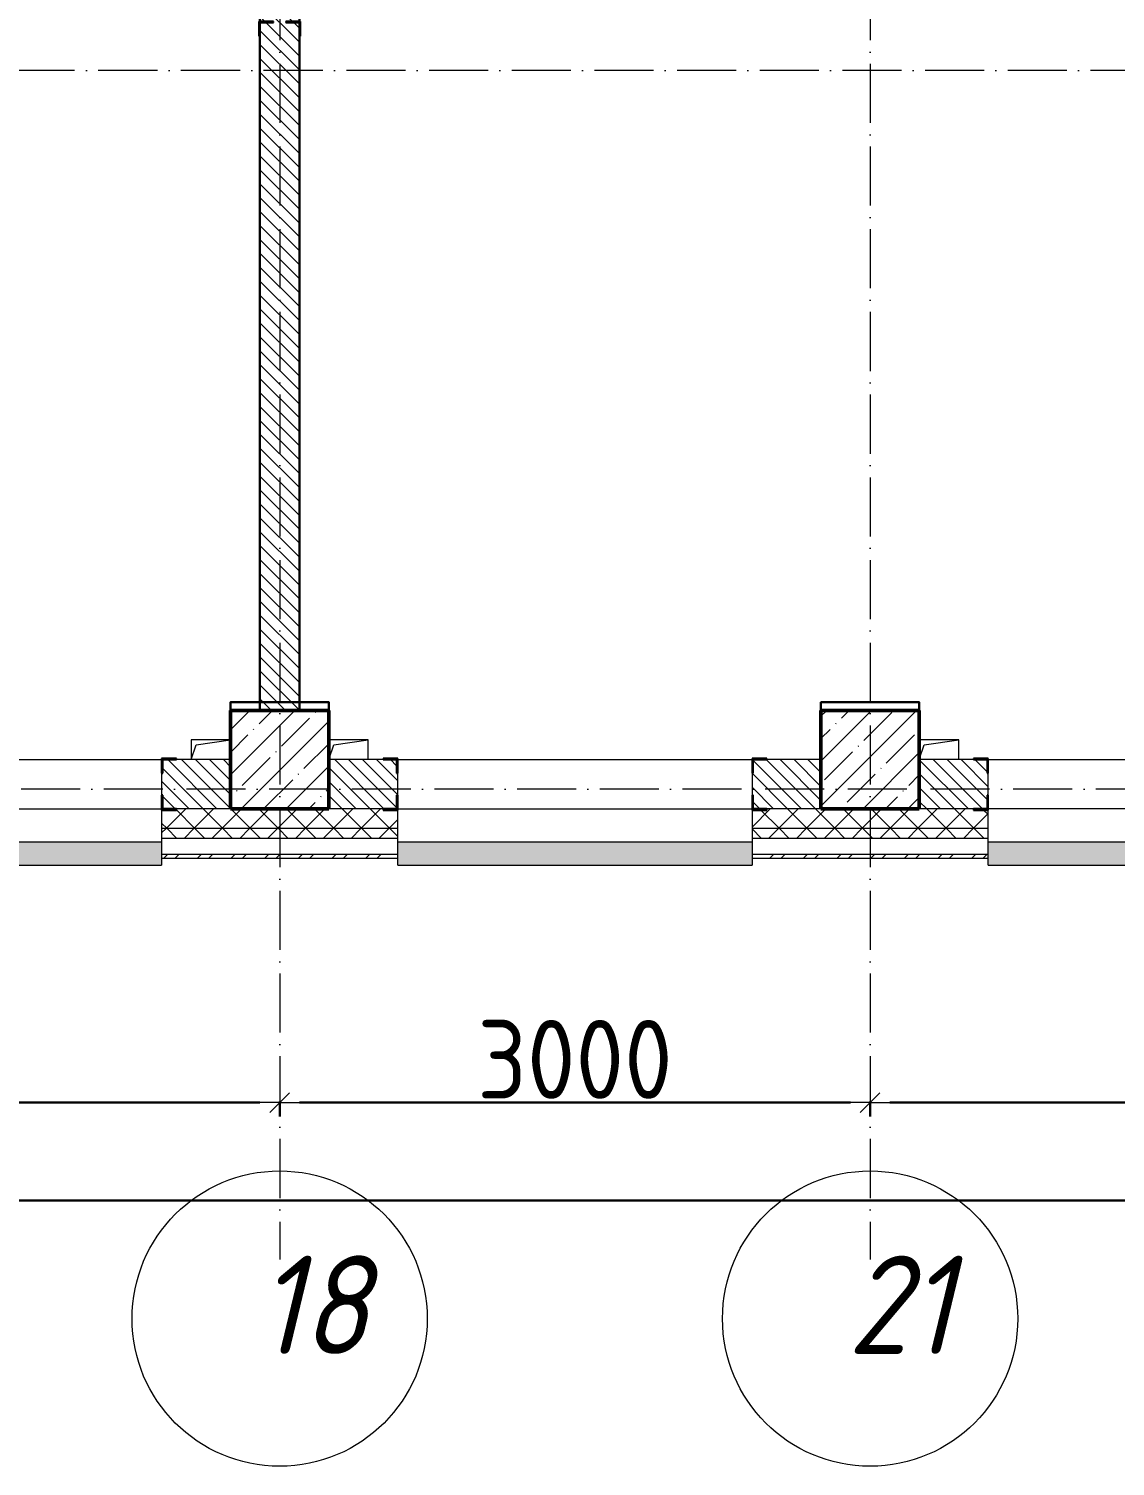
# Model space of a CAD drawing. Header units: millimetres. Extents: x -213536 to 1564669, y -45299 to 942238.
# Drawn here: x 569958 to 575478, y 623386 to 630688 of the extents above; entities that cross this region are included whole.
import ezdxf

# ---------------------------------------------------------------- set-up
doc = ezdxf.new("R2010")
doc.units = ezdxf.units.MM
doc.linetypes.add('50_200_ШТРИХ_1Т_ш5_п1_п1_', pattern=[700, 500, -100, 0, -100])
for name, color, linetype, lineweight in [('2.4) ПГП вычит ЖБбалки 0.4 м -', 24, 'Continuous', 30), ('3.1) ЖБ окна 1.2 м', 102, 'Continuous', 30), ('5) Швы', 2, 'Continuous', 30), ('A-____-____-DIMS', 7, 'Continuous', 9), ('A-GENM-____-MCUT', 7, 'Continuous', 25), ('A-GENM-____-OTLN', 7, 'Continuous', 9), ('A-GENM-____-OTLN-1', 7, 'Continuous', 25), ('A-GLAZ-____-OTLN', 7, 'Continuous', 9), ('A-WALL-____-MCUT', 7, 'Continuous', 13), ('A-WALL-____-MCUT-1', 7, 'Continuous', 9), ('A-WALL-____-OTLN', 7, 'Continuous', 9), ('A-WALL-____-PATT-1', 7, 'Continuous', 9), ('A-WALL-FNSH-MCUT-1', 7, 'Continuous', 9), ('S-COLS-____-MCUT', 7, 'Continuous', 50), ('S-COLS-____-OTLN', 7, 'Continuous', 9), ('S-GRID-____-IDEN', 7, 'Continuous', 9), ('S-GRID-____-OTLN-1', 7, '50_200_ШТРИХ_1Т_ш5_п1_п1_', 9)]:
    doc.layers.add(name, color=color, linetype=linetype, lineweight=lineweight)
doc.layers.add('A-GLAZ-____-OTLN-1', color=7, linetype='Continuous', lineweight=9, true_color=0xc0c0c0)
doc.styles.add('ISOCPEUR_I_9', font='isocpeui.ttf', dxfattribs={"width": 0.9, "height": 250})
doc.styles.add('СПДС', font='isocpeur.ttf', dxfattribs={"width": 0.9})
doc.dimstyles.new('Размера А3', dxfattribs={"dimtxt": 200, "dimasz": 100, "dimexe": 70, "dimexo": 100, "dimgap": 20, "dimtad": 1, "dimdec": 0, "dimrnd": 10, "dimzin": 0, "dimdsep": 46, "dimtxsty": 'СПДС', "dimblk": 'ARROWHEAD_6', "dimcen": 1, "dimclrd": 256, "dimclre": 256, "dimclrt": 256, "dimazin": 0, "dimtfac": 1, "dimtdec": 0, "dimtmove": 2, "dimatfit": 3, "dimfxl": 1, "dimtolj": 1, "dimtzin": 0, "dimarcsym": 0})
pattern_1 = [(135, (544282.637, 571544.04), (-35.35534, -35.35534), [])]
pattern_2 = [(45, (544282.64, 571544.04), (-70.71068, 70.71068), []), (135, (544282.64, 571544.04), (-70.71068, -70.71068), [])]

# ---------------------------------------------------------------- blocks, each defined once
blk = doc.blocks.new('BSC_Колонна _Прямоугольная - 500х500-25642906-АР1_План отверстий 2 этажа в осях 1-64_Ю-ЯЯ')
at = {"layer": 'S-COLS-____-OTLN'}
h = blk.add_hatch(dxfattribs=at)
h.set_pattern_fill('FP_20', color=256, style=0, pattern_type=2)
h.set_pattern_definition([(45, (-26950, -55431.04), (-114.04925, 114.04925), []), (45, (-26835.95, -55431.04), (-114.04925, 114.04925), [201.613, -40.323, 3.353, -36.97])])
h.paths.add_polyline_path([(-250, -250), (250, -250), (250, 250), (-250, 250), (-250, 179.1)], flags=0)
at = {"layer": 'S-COLS-____-MCUT'}
for p, q in [((250, 250), (-250, 250)), ((-250, 250), (-250, -250)), ((250, -250), (250, 250)), ((-250, -250), (250, -250))]:
    blk.add_line(p, q, dxfattribs=at)
blk = doc.blocks.new('BSC_Колонна _Прямоугольная - 500х500-V47-АР1_План отверстий 2 этажа в осях 1-64_Ю-ЯЯ')
at = {"layer": 'S-COLS-____-OTLN'}
h = blk.add_hatch(dxfattribs=at)
h.set_pattern_fill('FP_57', color=256, style=0, pattern_type=2)
h.set_pattern_definition([(45, (-29950, -55431.04), (-114.04925, 114.04925), []), (45, (-29835.95, -55431.04), (-114.04925, 114.04925), [201.613, -40.323, 3.353, -36.97])])
h.paths.add_polyline_path([(-250, -250), (250, -250), (250, 250), (-250, 250)], flags=0)
at = {"layer": 'S-COLS-____-MCUT'}
for p, q in [((250, 250), (-250, 250)), ((-250, 250), (-250, -250)), ((250, -250), (250, 250)), ((-250, -250), (250, -250))]:
    blk.add_line(p, q, dxfattribs=at)
blk = doc.blocks.new('Фахверк_СКБ_Уголок - 250_2700-27497298-АР1_План отверстий 2 этажа в осях 1-64_Ю-ЯЯ')
at = {"layer": 'A-GENM-____-MCUT'}
for p, q in [((200, 181), (125, 181)), ((125, 181), (125, 106)), ((131, 106), (131, 175)), ((131, 175), (200, 175)), ((200, 175), (200, 181)), ((125, 106), (131, 106)), ((131, -6), (125, -6)), ((125, -6), (125, -81)), ((131, -75), (131, -6)), ((125, -81), (200, -81)), ((200, -75), (131, -75)), ((200, -81), (200, -75))]:
    blk.add_line(p, q, dxfattribs=at)
blk = doc.blocks.new('Фахверк_СКБ_Уголок - 200_3550-28267367-АР1_План отверстий 2 этажа в осях 1-64_Ю-ЯЯ')
at = {"layer": 'A-GENM-____-MCUT'}
for p, q in [((200, 156), (125, 156)), ((125, 156), (125, 81)), ((131, 81), (131, 150)), ((131, 150), (200, 150)), ((200, 150), (200, 156)), ((125, 81), (131, 81)), ((131, 19), (125, 19)), ((125, 19), (125, -56)), ((131, -50), (131, 19)), ((125, -56), (200, -56)), ((200, -50), (131, -50)), ((200, -56), (200, -50))]:
    blk.add_line(p, q, dxfattribs=at)
blk = doc.blocks.new('AR_Отверстие прямоугольное _в плите_ - AR_Отверстие прямоугольное _в плите_-V167-АР1_План отверстий 2 этажа в осях 1-64_Ю-ЯЯ')
at = {"layer": 'A-GENM-____-OTLN'}
for p, q in [((100, 50), (-100, 50)), ((-100, -50), (-75, 25)), ((-75, 25), (100, 50)), ((100, -50), (100, 50))]:
    blk.add_line(p, q, dxfattribs=at)
blk = doc.blocks.new('AR_Отверстие прямоугольное _в плите_ - AR_Отверстие прямоугольное _в плите_-V175-АР1_План отверстий 2 этажа в осях 1-64_Ю-ЯЯ')
at = {"layer": 'A-GENM-____-OTLN'}
for p, q in [((100, 50), (-100, 50)), ((-100, 50), (-100, -50)), ((-100, -50), (-75, 25)), ((-75, 25), (100, 50))]:
    blk.add_line(p, q, dxfattribs=at)
blk = doc.blocks.new('Отлив_СКБ - Отлив витража_120_НВФ-31885687-АР1_План отверстий 2 этажа в осях 1-64_Ю-ЯЯ')
at = {"layer": 'A-GLAZ-____-OTLN-1'}
for points in [[(0, 0), (0, -2), (1800, -2), (1800, 0), (1023.3, 0)], [(0, -83), (0, -120), (1800, -120), (1800, -2), (0, -2), (0, -63)]]:
    blk.add_hatch(color=256, dxfattribs=at).paths.add_polyline_path(points, flags=0)
at = {"layer": 'A-GLAZ-____-OTLN'}
for p, q in [((0, 0), (1800, 0)), ((1800, -2), (0, -2)), ((0, -120), (0, -83)), ((0, -120), (1800, -120)), ((1800, -83), (1800, -120))]:
    blk.add_line(p, q, dxfattribs=at)
blk = doc.blocks.new('Ось сетки - Круг_Ø6_00__ISO-2_5_0_9K_-25732049-АР1_План отверстий 2 этажа в осях 1-64_Ю-ЯЯ')
at = {"layer": 'S-GRID-____-IDEN'}
blk.add_circle((0, 0), 3, dxfattribs=at)
blk = doc.blocks.new('ARROWHEAD_6')
at = {"color": 0, "linetype": 'Continuous'}
for p, q in [((0, 0), (-1, 0)), ((-0.5, -0.5), (0.5, 0.5))]:
    blk.add_line(p, q, dxfattribs=at)
blk = doc.blocks.new('*D5565')
at = {"layer": 'A-____-____-DIMS', "lineweight": -2, "transparency": 16777216}
for p, q in [((5358.3, 512710.5), (5358.3, 512634.4)), ((5458.3, 512704.4), (11258.3, 512704.4)), ((11358.3, 512710.5), (11358.3, 512634.4))]:
    blk.add_line(p, q, dxfattribs=at)
at = {"layer": 'Defpoints', "color": 0, "lineweight": 30, "transparency": 16777216}
for p in [(5358.3, 512810.5), (11358.3, 512810.5), (11358.3, 512704.4)]:
    blk.add_point(p, dxfattribs=at)
at = {"layer": 'A-____-____-DIMS', "lineweight": -2, "transparency": 16777216, "xscale": 100, "yscale": 100, "zscale": 100, "rotation": 180}
blk.add_blockref('ARROWHEAD_6', (5358.3, 512704.4), dxfattribs=at)
at = {"layer": 'A-____-____-DIMS', "lineweight": -2, "transparency": 16777216, "xscale": 100, "yscale": 100, "zscale": 100}
blk.add_blockref('ARROWHEAD_6', (11358.3, 512704.4), dxfattribs=at)
at = {"layer": 'A-____-____-DIMS', "transparency": 16777216, "insert": (8358.3, 512924.4), "char_height": 400, "width": 2.488, "attachment_point": 5, "style": 'СПДС'}
blk.add_mtext('\\A1;6000', dxfattribs=at)
blk = doc.blocks.new('*D5566')
at = {"layer": 'A-____-____-DIMS', "lineweight": -2, "transparency": 16777216}
for p, q in [((11358.3, 512710.5), (11358.3, 512634.4)), ((11458.3, 512704.4), (14258.3, 512704.4)), ((14358.3, 512710.5), (14358.3, 512634.4))]:
    blk.add_line(p, q, dxfattribs=at)
at = {"layer": 'Defpoints', "color": 0, "lineweight": 30, "transparency": 16777216}
for p in [(11358.3, 512810.5), (14358.3, 512810.5), (14358.3, 512704.4)]:
    blk.add_point(p, dxfattribs=at)
at = {"layer": 'A-____-____-DIMS', "lineweight": -2, "transparency": 16777216, "xscale": 100, "yscale": 100, "zscale": 100, "rotation": 180}
blk.add_blockref('ARROWHEAD_6', (11358.3, 512704.4), dxfattribs=at)
at = {"layer": 'A-____-____-DIMS', "lineweight": -2, "transparency": 16777216, "xscale": 100, "yscale": 100, "zscale": 100}
blk.add_blockref('ARROWHEAD_6', (14358.3, 512704.4), dxfattribs=at)
at = {"layer": 'A-____-____-DIMS', "transparency": 16777216, "insert": (12858.3, 512924.4), "char_height": 400, "width": 2.488, "attachment_point": 5, "style": 'СПДС'}
blk.add_mtext('\\A1;3000', dxfattribs=at)
blk = doc.blocks.new('*D5567')
at = {"layer": 'A-____-____-DIMS', "lineweight": -2, "transparency": 16777216}
for p, q in [((14358.3, 512710.5), (14358.3, 512634.4)), ((14458.3, 512704.4), (20258.3, 512704.4)), ((20358.3, 512710.5), (20358.3, 512634.4))]:
    blk.add_line(p, q, dxfattribs=at)
at = {"layer": 'Defpoints', "color": 0, "lineweight": 30, "transparency": 16777216}
for p in [(14358.3, 512810.5), (20358.3, 512810.5), (20358.3, 512704.4)]:
    blk.add_point(p, dxfattribs=at)
at = {"layer": 'A-____-____-DIMS', "lineweight": -2, "transparency": 16777216, "xscale": 100, "yscale": 100, "zscale": 100, "rotation": 180}
blk.add_blockref('ARROWHEAD_6', (14358.3, 512704.4), dxfattribs=at)
at = {"layer": 'A-____-____-DIMS', "lineweight": -2, "transparency": 16777216, "xscale": 100, "yscale": 100, "zscale": 100}
blk.add_blockref('ARROWHEAD_6', (20358.3, 512704.4), dxfattribs=at)
at = {"layer": 'A-____-____-DIMS', "transparency": 16777216, "insert": (17358.3, 512924.4), "char_height": 400, "width": 2.488, "attachment_point": 5, "style": 'СПДС'}
blk.add_mtext('\\A1;6000', dxfattribs=at)
blk = doc.blocks.new('*D5556')
at = {"layer": 'A-____-____-DIMS', "lineweight": -2, "transparency": 16777216}
for p, q in [((-17941.7, 512213.7), (-17941.7, 512137.6)), ((-17841.7, 512207.6), (55358.3, 512207.6)), ((55458.3, 512213.7), (55458.3, 512137.6))]:
    blk.add_line(p, q, dxfattribs=at)
at = {"layer": 'Defpoints', "color": 0, "lineweight": 30, "transparency": 16777216}
for p in [(-17941.7, 512313.7), (55458.3, 512313.7), (55458.3, 512207.6)]:
    blk.add_point(p, dxfattribs=at)
at = {"layer": 'A-____-____-DIMS', "lineweight": -2, "transparency": 16777216, "xscale": 100, "yscale": 100, "zscale": 100, "rotation": 180}
blk.add_blockref('ARROWHEAD_6', (-17941.7, 512207.6), dxfattribs=at)
at = {"layer": 'A-____-____-DIMS', "lineweight": -2, "transparency": 16777216, "xscale": 100, "yscale": 100, "zscale": 100}
blk.add_blockref('ARROWHEAD_6', (55458.3, 512207.6), dxfattribs=at)
at = {"layer": 'A-____-____-DIMS', "transparency": 16777216, "insert": (18758.3, 512427.6), "char_height": 400, "width": 3.186, "attachment_point": 5, "style": 'СПДС'}
blk.add_mtext('\\A1;73400', dxfattribs=at)
blk = doc.blocks.new('2этаж')
at = {"layer": 'S-GRID-____-OTLN-1', "color": 251, "ltscale": 0.6, "true_color": 0x636466}
for p, q in [((11358.3, 549908.8), (11358.3, 511907.5)), ((14358.3, 549908.8), (14358.3, 511907.5)), ((59888.4, 517947), (-20260.4, 517947)), ((88482.7, 514297), (-20260.4, 514297))]:
    blk.add_line(p, q, dxfattribs=at)
at = {"layer": 'S-GRID-____-IDEN', "xscale": 250, "yscale": 250, "zscale": 99.99999999999993, "rotation": 180}
for p in [(11358.3, 511607.5), (14358.3, 511607.5)]:
    blk.add_blockref('Ось сетки - Круг_Ø6_00__ISO-2_5_0_9K_-25732049-АР1_План отверстий 2 этажа в осях 1-64_Ю-ЯЯ', p, dxfattribs=at)
at = {"layer": 'S-GRID-____-IDEN', "char_height": 500, "width": 346.329, "attachment_point": 1, "style": 'ISOCPEUR_I_9'}
for s, insert in [('18', (11243.2, 511927.3)), ('21', (14243.2, 511927.3))]:
    blk.add_mtext(s, dxfattribs=dict(at, insert=insert))
at = {"layer": 'A-____-____-DIMS'}
for base, p1, p2, picture, middle in [((11358.3, 512704.4), (5358.3, 512810.5), (11358.3, 512810.5), '*D5565', (8358.3, 512924.4)), ((14358.3, 512704.4), (11358.3, 512810.5), (14358.3, 512810.5), '*D5566', (12858.3, 512924.4)), ((20358.3, 512704.4), (14358.3, 512810.5), (20358.3, 512810.5), '*D5567', (17358.3, 512924.4)), ((55458.3, 512207.6), (-17941.7, 512313.7), (55458.3, 512313.7), '*D5556', (18758.3, 512427.6))]:
    dim = blk.add_linear_dim(base=base, p1=p1, p2=p2, dimstyle='Размера А3', override={"dimtxt": 400}, dxfattribs=at)
    dim.commit()
    dim.dimension.update_dxf_attribs({"geometry": picture, "text_midpoint": middle})

msp = doc.modelspace()

# ---------------------------------------------------------------- hatches: boundary and pattern name
at = {"layer": 'A-WALL-____-PATT-1'}
h = msp.add_hatch(dxfattribs=at)
h.set_pattern_fill('FP_6', color=256, style=0, pattern_type=2)
h.set_pattern_definition(pattern_1)
h.paths.add_polyline_path([(571132.6, 627225.1), (571332.6, 627225.1), (571332.6, 630719.1), (571263.6, 630719.1), (571263.6, 630725.1), (571332.6, 630725.1), (571332.6, 634225.1), (571132.6, 634225.1), (571132.6, 630725.1), (571201.6, 630725.1), (571201.6, 630719.1), (571132.6, 630719.1), (571132.6, 628768.6)], flags=0)
h = msp.add_hatch(dxfattribs=at)
h.set_pattern_fill('FP_6', color=256, style=0, pattern_type=2)
h.set_pattern_definition(pattern_1)
h.paths.add_polyline_path([(570780, 626725.1), (570982.6, 626725.1), (570982.6, 626975.1), (570638.6, 626975.1), (570638.6, 626906.1), (570632.6, 626906.1), (570632.6, 626794.1), (570638.6, 626794.1), (570638.6, 626725.1), (570707.6, 626725.1)], flags=0)
h.paths.add_polyline_path([(568757.6, 626725.1), (568826.6, 626725.1), (568826.6, 626794.1), (568832.6, 626794.1), (568832.6, 626906.1), (568826.6, 626906.1), (568826.6, 626975.1), (567638.6, 626975.1), (567638.6, 626906.1), (567632.6, 626906.1), (567632.6, 626794.1), (567638.6, 626794.1), (567638.6, 626725.1), (568128.7, 626725.1)], flags=0)
h.paths.add_polyline_path([(565576.6, 626725.1), (565826.6, 626725.1), (565826.6, 626794.1), (565832.6, 626794.1), (565832.6, 626906.1), (565826.6, 626906.1), (565826.6, 626975.1), (565482.6, 626975.1), (565482.6, 626725.1)], flags=0)
h = msp.add_hatch(dxfattribs=at)
h.set_pattern_fill('FP_6', color=256, style=0, pattern_type=2)
h.set_pattern_definition(pattern_1)
h.paths.add_polyline_path([(573707.6, 626725.1), (573982.6, 626725.1), (573982.6, 626975.1), (573638.6, 626975.1), (573638.6, 626906.1), (573632.6, 626906.1), (573632.6, 626794.1), (573638.6, 626794.1), (573638.6, 626725.1)], flags=0)
h.paths.add_polyline_path([(571482.6, 626725.1), (571826.6, 626725.1), (571826.6, 626794.1), (571832.6, 626794.1), (571832.6, 626906.1), (571826.6, 626906.1), (571826.6, 626975.1), (571482.6, 626975.1)], flags=0)
h = msp.add_hatch(dxfattribs=at)
h.set_pattern_fill('FP_6', color=256, style=0, pattern_type=2)
h.set_pattern_definition(pattern_1)
h.paths.add_polyline_path([(579638.6, 626725.1), (579982.6, 626725.1), (579982.6, 626975.1), (579638.6, 626975.1), (579638.6, 626906.1), (579632.6, 626906.1), (579632.6, 626794.1), (579638.6, 626794.1)], flags=0)
h.paths.add_polyline_path([(577757.6, 626725.1), (577826.6, 626725.1), (577826.6, 626794.1), (577832.6, 626794.1), (577832.6, 626906.1), (577826.6, 626906.1), (577826.6, 626975.1), (576638.6, 626975.1), (576638.6, 626906.1), (576632.6, 626906.1), (576632.6, 626794.1), (576638.6, 626794.1), (576638.6, 626725.1), (576707.6, 626725.1)], flags=0)
h.paths.add_polyline_path([(574826.6, 626725.1), (574826.6, 626794.1), (574832.6, 626794.1), (574832.6, 626906.1), (574826.6, 626906.1), (574826.6, 626975.1), (574482.6, 626975.1), (574482.6, 626725.1), (574757.6, 626725.1)], flags=0)
h = msp.add_hatch(dxfattribs=at)
h.set_pattern_fill('FP_1', color=256, style=0, pattern_type=2)
h.set_pattern_definition(pattern_2)
h.paths.add_polyline_path([(618502.5, 626625.1), (618582.6, 626625.1), (618582.6, 626725.1), (612232.6, 626725.1), (612232.6, 626625.1), (614967.5, 626625.1)], flags=0)
h.paths.add_polyline_path([(609282.6, 626625.1), (611232.6, 626625.1), (611232.6, 626725.1), (609357.6, 626725.1), (609357.6, 626719.1), (609282.6, 626719.1)], flags=0)
h.paths.add_polyline_path([(608282.6, 626625.1), (608282.6, 626719.1), (608207.6, 626719.1), (608207.6, 626725.1), (607257.6, 626725.1), (607257.6, 626719.1), (607182.6, 626719.1), (607182.6, 626625.1), (607897.5, 626625.1)], flags=0)
h.paths.add_polyline_path([(604362.5, 626625.1), (605382.6, 626625.1), (605382.6, 626719.1), (605307.6, 626719.1), (605307.6, 626725.1), (604257.6, 626725.1), (604257.6, 626719.1), (604182.6, 626719.1), (604182.6, 626625.1), (604257.6, 626625.1)], flags=0)
h.paths.add_polyline_path([(602382.6, 626625.1), (602382.6, 626719.1), (602307.6, 626719.1), (602307.6, 626725.1), (601257.6, 626725.1), (601257.6, 626719.1), (601182.6, 626719.1), (601182.6, 626625.1), (601711.2, 626625.1)], flags=0)
h.paths.add_polyline_path([(598618.1, 626625.1), (599382.6, 626625.1), (599382.6, 626719.1), (599307.6, 626719.1), (599307.6, 626725.1), (598257.6, 626725.1), (598257.6, 626719.1), (598182.6, 626719.1), (598182.6, 626625.1), (598532.6, 626625.1)], flags=0)
h.paths.add_polyline_path([(596307.6, 626625.1), (596382.6, 626625.1), (596382.6, 626719.1), (596307.6, 626719.1), (596307.6, 626725.1), (595257.6, 626725.1), (595257.6, 626719.1), (595182.6, 626719.1), (595182.6, 626625.1), (595525, 626625.1)], flags=0)
h.paths.add_polyline_path([(592182.6, 626625.1), (593382.6, 626625.1), (593382.6, 626719.1), (593307.6, 626719.1), (593307.6, 626725.1), (592257.6, 626725.1), (592257.6, 626719.1), (592182.6, 626719.1)], flags=0)
h.paths.add_polyline_path([(586757.6, 626625.1), (586832.6, 626625.1), (586832.6, 626719.1), (586757.6, 626719.1), (586757.6, 626725.1), (585707.6, 626725.1), (585707.6, 626719.1), (585632.6, 626719.1), (585632.6, 626625.1), (586687.5, 626625.1)], flags=0)
h.paths.add_polyline_path([(588707.6, 626625.1), (590382.6, 626625.1), (590382.6, 626719.1), (590307.6, 626719.1), (590307.6, 626725.1), (588707.6, 626725.1), (588707.6, 626719.1), (588632.6, 626719.1), (588632.6, 626625.1)], flags=0)
h.paths.add_polyline_path([(583757.6, 626625.1), (583832.6, 626625.1), (583832.6, 626719.1), (583757.6, 626719.1), (583757.6, 626725.1), (582707.6, 626725.1), (582707.6, 626719.1), (582632.6, 626719.1), (582632.6, 626625.1), (583482.6, 626625.1)], flags=0)
h.paths.add_polyline_path([(580832.6, 626625.1), (580832.6, 626719.1), (580757.6, 626719.1), (580757.6, 626725.1), (579707.6, 626725.1), (579707.6, 626719.1), (579632.6, 626719.1), (579632.6, 626625.1), (580501.2, 626625.1)], flags=0)
h.paths.add_polyline_path([(576632.6, 626625.1), (577832.6, 626625.1), (577832.6, 626719.1), (577757.6, 626719.1), (577757.6, 626725.1), (576707.6, 626725.1), (576707.6, 626719.1), (576632.6, 626719.1)], flags=0)
h.paths.add_polyline_path([(574832.6, 626625.1), (574832.6, 626719.1), (574757.6, 626719.1), (574757.6, 626725.1), (573707.6, 626725.1), (573707.6, 626719.1), (573632.6, 626719.1), (573632.6, 626625.1), (574757.6, 626625.1)], flags=0)
h.paths.add_polyline_path([(570982.6, 626625.1), (571832.6, 626625.1), (571832.6, 626719.1), (571757.6, 626719.1), (571757.6, 626725.1), (570707.6, 626725.1), (570707.6, 626719.1), (570632.6, 626719.1), (570632.6, 626625.1), (570780, 626625.1)], flags=0)
h.paths.add_polyline_path([(568832.6, 626625.1), (568832.6, 626719.1), (568757.6, 626719.1), (568757.6, 626725.1), (567707.6, 626725.1), (567707.6, 626719.1), (567632.6, 626719.1), (567632.6, 626625.1), (568128.7, 626625.1)], flags=0)
h.paths.add_polyline_path([(565832.6, 626625.1), (565832.6, 626719.1), (565757.6, 626719.1), (565757.6, 626725.1), (564707.6, 626725.1), (564707.6, 626719.1), (564632.6, 626719.1), (564632.6, 626625.1), (565757.6, 626625.1)], flags=0)
h.paths.add_polyline_path([(562832.6, 626625.1), (562832.6, 626719.1), (562757.6, 626719.1), (562757.6, 626725.1), (561707.6, 626725.1), (561707.6, 626719.1), (561632.6, 626719.1), (561632.6, 626625.1), (562826.2, 626625.1)], flags=0)
h.paths.add_polyline_path([(560632.6, 626625.1), (560632.6, 626719.1), (560557.6, 626719.1), (560557.6, 626725.1), (550832.6, 626725.1), (550832.6, 626625.1), (560175, 626625.1)], flags=0)
h.paths.add_polyline_path([(549832.6, 626625.1), (549832.6, 626725.1), (541832.6, 626725.1), (541832.6, 626625.1), (547802.5, 626625.1)], flags=0)
h = msp.add_hatch(dxfattribs=at)
h.set_pattern_fill('FP_1', color=256, style=0, pattern_type=2)
h.set_pattern_definition(pattern_2)
h.paths.add_polyline_path([(618582.6, 626575.1), (618582.6, 626625.1), (612232.6, 626625.1), (612232.6, 626575.1), (618502.5, 626575.1)], flags=0)
h.paths.add_polyline_path([(611232.6, 626575.1), (611232.6, 626625.1), (609282.6, 626625.1), (609282.6, 626575.1), (609665, 626575.1)], flags=0)
h.paths.add_polyline_path([(608282.6, 626575.1), (608282.6, 626625.1), (607182.6, 626625.1), (607182.6, 626575.1), (607897.5, 626575.1)], flags=0)
h.paths.add_polyline_path([(605382.6, 626575.1), (605382.6, 626625.1), (604182.6, 626625.1), (604182.6, 626575.1), (604362.5, 626575.1)], flags=0)
h.paths.add_polyline_path([(602382.6, 626575.1), (602382.6, 626625.1), (601182.6, 626625.1), (601182.6, 626575.1), (601711.2, 626575.1)], flags=0)
h.paths.add_polyline_path([(599382.6, 626575.1), (599382.6, 626625.1), (598182.6, 626625.1), (598182.6, 626575.1), (599060, 626575.1)], flags=0)
h.paths.add_polyline_path([(595182.6, 626575.1), (596382.6, 626575.1), (596382.6, 626625.1), (595182.6, 626625.1)], flags=0)
h.paths.add_polyline_path([(592873.7, 626575.1), (593382.6, 626575.1), (593382.6, 626625.1), (592182.6, 626625.1), (592182.6, 626575.1)], flags=0)
h.paths.add_polyline_path([(588632.6, 626575.1), (590382.6, 626575.1), (590382.6, 626625.1), (588632.6, 626625.1)], flags=0)
h.paths.add_polyline_path([(585632.6, 626575.1), (586832.6, 626575.1), (586832.6, 626625.1), (585632.6, 626625.1)], flags=0)
h.paths.add_polyline_path([(583832.6, 626575.1), (583832.6, 626625.1), (582632.6, 626625.1), (582632.6, 626575.1), (583152.5, 626575.1)], flags=0)
h.paths.add_polyline_path([(577832.6, 626575.1), (577832.6, 626625.1), (576632.6, 626625.1), (576632.6, 626575.1)], flags=0)
h.paths.add_polyline_path([(579632.6, 626575.1), (580832.6, 626575.1), (580832.6, 626625.1), (579632.6, 626625.1)], flags=0)
h.paths.add_polyline_path([(574832.6, 626575.1), (574832.6, 626625.1), (573632.6, 626625.1), (573632.6, 626575.1), (574315, 626575.1)], flags=0)
h.paths.add_polyline_path([(571832.6, 626575.1), (571832.6, 626625.1), (570632.6, 626625.1), (570632.6, 626575.1), (571663.7, 626575.1)], flags=0)
h.paths.add_polyline_path([(567632.6, 626575.1), (568832.6, 626575.1), (568832.6, 626625.1), (567632.6, 626625.1)], flags=0)
h.paths.add_polyline_path([(565832.6, 626575.1), (565832.6, 626625.1), (564632.6, 626625.1), (564632.6, 626575.1), (565477.5, 626575.1)], flags=0)
h.paths.add_polyline_path([(562826.2, 626575.1), (562832.6, 626575.1), (562832.6, 626625.1), (561632.6, 626625.1), (561632.6, 626575.1), (561942.5, 626575.1)], flags=0)
h.paths.add_polyline_path([(560632.6, 626575.1), (560632.6, 626625.1), (550832.6, 626625.1), (550832.6, 626575.1), (560175, 626575.1)], flags=0)
h.paths.add_polyline_path([(549832.6, 626575.1), (549832.6, 626625.1), (541732.6, 626625.1), (541732.6, 626575.1), (547802.5, 626575.1)], flags=0)
h = msp.add_hatch(dxfattribs=at)
h.set_pattern_fill('FP_3', color=256, style=0, pattern_type=2)
h.set_pattern_definition([(45, (544282.64, 571544.04), (-85.53659, 85.53659), []), (45, (544339.66, 571544.04), (-85.53659, 85.53659), [])])
h.paths.add_polyline_path([(589497.6, 626475.1), (589497.6, 626495.1), (588632.6, 626495.1), (588632.6, 626475.1), (589338.7, 626475.1)], flags=0)
h.paths.add_polyline_path([(586687.5, 626475.1), (586832.6, 626475.1), (586832.6, 626495.1), (585632.6, 626495.1), (585632.6, 626475.1)], flags=0)
h.paths.add_polyline_path([(583152.5, 626475.1), (583832.6, 626475.1), (583832.6, 626495.1), (582632.6, 626495.1), (582632.6, 626475.1)], flags=0)
h.paths.add_polyline_path([(580832.6, 626475.1), (580832.6, 626495.1), (579632.6, 626495.1), (579632.6, 626475.1), (580501.2, 626475.1)], flags=0)
h.paths.add_polyline_path([(577832.6, 626475.1), (577832.6, 626495.1), (576632.6, 626495.1), (576632.6, 626475.1)], flags=0)
h.paths.add_polyline_path([(574832.6, 626475.1), (574832.6, 626495.1), (573632.6, 626495.1), (573632.6, 626475.1), (574315, 626475.1)], flags=0)
h.paths.add_polyline_path([(571663.7, 626475.1), (571832.6, 626475.1), (571832.6, 626495.1), (570632.6, 626495.1), (570632.6, 626475.1), (570780, 626475.1)], flags=0)
h.paths.add_polyline_path([(568832.6, 626475.1), (568832.6, 626495.1), (567632.6, 626495.1), (567632.6, 626475.1), (568128.7, 626475.1)], flags=0)
h.paths.add_polyline_path([(565477.5, 626475.1), (565832.6, 626475.1), (565832.6, 626495.1), (564632.6, 626495.1), (564632.6, 626475.1)], flags=0)
h.paths.add_polyline_path([(561632.6, 626475.1), (562832.6, 626475.1), (562832.6, 626495.1), (561632.6, 626495.1)], flags=0)
h.paths.add_polyline_path([(560632.6, 626475.1), (560632.6, 626495.1), (550832.6, 626495.1), (550832.6, 626475.1), (560175, 626475.1)], flags=0)
h.paths.add_polyline_path([(549832.6, 626475.1), (549832.6, 626495.1), (541602.6, 626495.1), (541602.6, 626475.1), (547802.5, 626475.1)], flags=0)

# ---------------------------------------------------------------- linework, layer by layer
at = {"layer": '2.4) ПГП вычит ЖБбалки 0.4 м -'}
for points in [[(571132.6, 633875.1), (571132.6, 627225.1)], [(571332.6, 627225.1), (571332.6, 633825.1)]]:
    msp.add_lwpolyline(points, dxfattribs=at)
at = {"layer": '5) Швы'}
for points in [[(570982.6, 627016.2), (570982.6, 627266.2), (571482.6, 627266.2), (571482.6, 627016.2)], [(573982.6, 627016.2), (573982.6, 627266.2), (574482.6, 627266.2), (574482.6, 627016.2)]]:
    msp.add_lwpolyline(points, dxfattribs=at)
at = {"layer": 'A-WALL-____-MCUT'}
for p, q in [((571132.6, 630650.1), (571132.6, 627225.1)), ((571332.6, 627225.1), (571332.6, 630650.1)), ((570982.6, 626975.1), (570707.6, 626975.1)), ((571757.6, 626975.1), (571482.6, 626975.1)), ((573982.6, 626975.1), (573707.6, 626975.1)), ((574757.6, 626975.1), (574482.6, 626975.1)), ((570632.6, 626906.1), (570632.6, 626794.1)), ((571832.6, 626794.1), (571832.6, 626906.1)), ((573632.6, 626906.1), (573632.6, 626794.1)), ((574832.6, 626794.1), (574832.6, 626906.1)), ((570632.6, 626719.1), (570632.6, 626495.1)), ((571832.6, 626495.1), (571832.6, 626719.1)), ((573632.6, 626719.1), (573632.6, 626495.1)), ((574832.6, 626495.1), (574832.6, 626719.1)), ((570632.6, 626495.1), (571832.6, 626495.1)), ((573632.6, 626495.1), (574832.6, 626495.1))]:
    msp.add_line(p, q, dxfattribs=at)
at = {"layer": 'A-WALL-____-MCUT-1'}
for p, q in [((570982.6, 626725.1), (570707.6, 626725.1)), ((571757.6, 626725.1), (571482.6, 626725.1)), ((573982.6, 626725.1), (573707.6, 626725.1)), ((574757.6, 626725.1), (574482.6, 626725.1)), ((571832.6, 626625.1), (570632.6, 626625.1)), ((574832.6, 626625.1), (573632.6, 626625.1)), ((571832.6, 626575.1), (570632.6, 626575.1)), ((574832.6, 626575.1), (573632.6, 626575.1))]:
    msp.add_line(p, q, dxfattribs=at)
at = {"layer": 'A-WALL-____-OTLN'}
for p, q in [((568832.6, 626975.1), (570632.6, 626975.1)), ((571832.6, 626975.1), (573632.6, 626975.1)), ((574832.6, 626975.1), (576632.6, 626975.1)), ((568832.6, 626725.1), (570632.6, 626725.1)), ((571832.6, 626725.1), (573632.6, 626725.1)), ((576632.6, 626725.1), (574832.6, 626725.1))]:
    msp.add_line(p, q, dxfattribs=at)
at = {"layer": 'A-WALL-FNSH-MCUT-1'}
for p, q in [((570632.6, 626495.1), (570632.6, 626495.1)), ((570632.6, 626495.1), (570632.6, 626475.1)), ((570632.6, 626475.1), (571832.6, 626475.1)), ((571832.6, 626475.1), (571832.6, 626495.1)), ((573632.6, 626495.1), (573632.6, 626475.1)), ((573632.6, 626475.1), (574832.6, 626475.1)), ((574832.6, 626475.1), (574832.6, 626495.1))]:
    msp.add_line(p, q, dxfattribs=at)

# ---------------------------------------------------------------- block references
at = {"layer": '3.1) ЖБ окна 1.2 м'}
msp.add_blockref('2этаж', (559874.3, 112528.1), dxfattribs=at)
at = {"layer": 'A-GENM-____-OTLN'}
for name, p in [('AR_Отверстие прямоугольное _в плите_ - AR_Отверстие прямоугольное _в плите_-V175-АР1_План отверстий 2 этажа в осях 1-64_Ю-ЯЯ', (570882.6, 627025.1)), ('AR_Отверстие прямоугольное _в плите_ - AR_Отверстие прямоугольное _в плите_-V167-АР1_План отверстий 2 этажа в осях 1-64_Ю-ЯЯ', (571582.6, 627025.1)), ('AR_Отверстие прямоугольное _в плите_ - AR_Отверстие прямоугольное _в плите_-V167-АР1_План отверстий 2 этажа в осях 1-64_Ю-ЯЯ', (574582.6, 627025.1))]:
    msp.add_blockref(name, p, dxfattribs=at)
at = {"layer": 'A-GENM-____-OTLN-1'}
for name, p, rotation in [('Фахверк_СКБ_Уголок - 200_3550-28267367-АР1_План отверстий 2 этажа в осях 1-64_Ю-ЯЯ', (571182.6, 630850.1), 269.9999999999999), ('Фахверк_СКБ_Уголок - 250_2700-27497298-АР1_План отверстий 2 этажа в осях 1-64_Ю-ЯЯ', (571957.6, 626900.1), 180), ('Фахверк_СКБ_Уголок - 250_2700-27497298-АР1_План отверстий 2 этажа в осях 1-64_Ю-ЯЯ', (574957.6, 626900.1), 180)]:
    msp.add_blockref(name, p, dxfattribs=dict(at, rotation=rotation))
for p in [(570507.6, 626800.1), (573507.6, 626800.1)]:
    msp.add_blockref('Фахверк_СКБ_Уголок - 250_2700-27497298-АР1_План отверстий 2 этажа в осях 1-64_Ю-ЯЯ', p, dxfattribs=at)
at = {"layer": 'A-GLAZ-____-OTLN'}
for p in [(568832.6, 626558.1), (571832.6, 626558.1), (574832.6, 626558.1)]:
    msp.add_blockref('Отлив_СКБ - Отлив витража_120_НВФ-31885687-АР1_План отверстий 2 этажа в осях 1-64_Ю-ЯЯ', p, dxfattribs=at)
at = {"layer": 'S-COLS-____-OTLN'}
for name, p in [('BSC_Колонна _Прямоугольная - 500х500-25642906-АР1_План отверстий 2 этажа в осях 1-64_Ю-ЯЯ', (571232.6, 626975.1)), ('BSC_Колонна _Прямоугольная - 500х500-V47-АР1_План отверстий 2 этажа в осях 1-64_Ю-ЯЯ', (574232.6, 626975.1))]:
    msp.add_blockref(name, p, dxfattribs=at)

doc.saveas('drawing.dxf')
